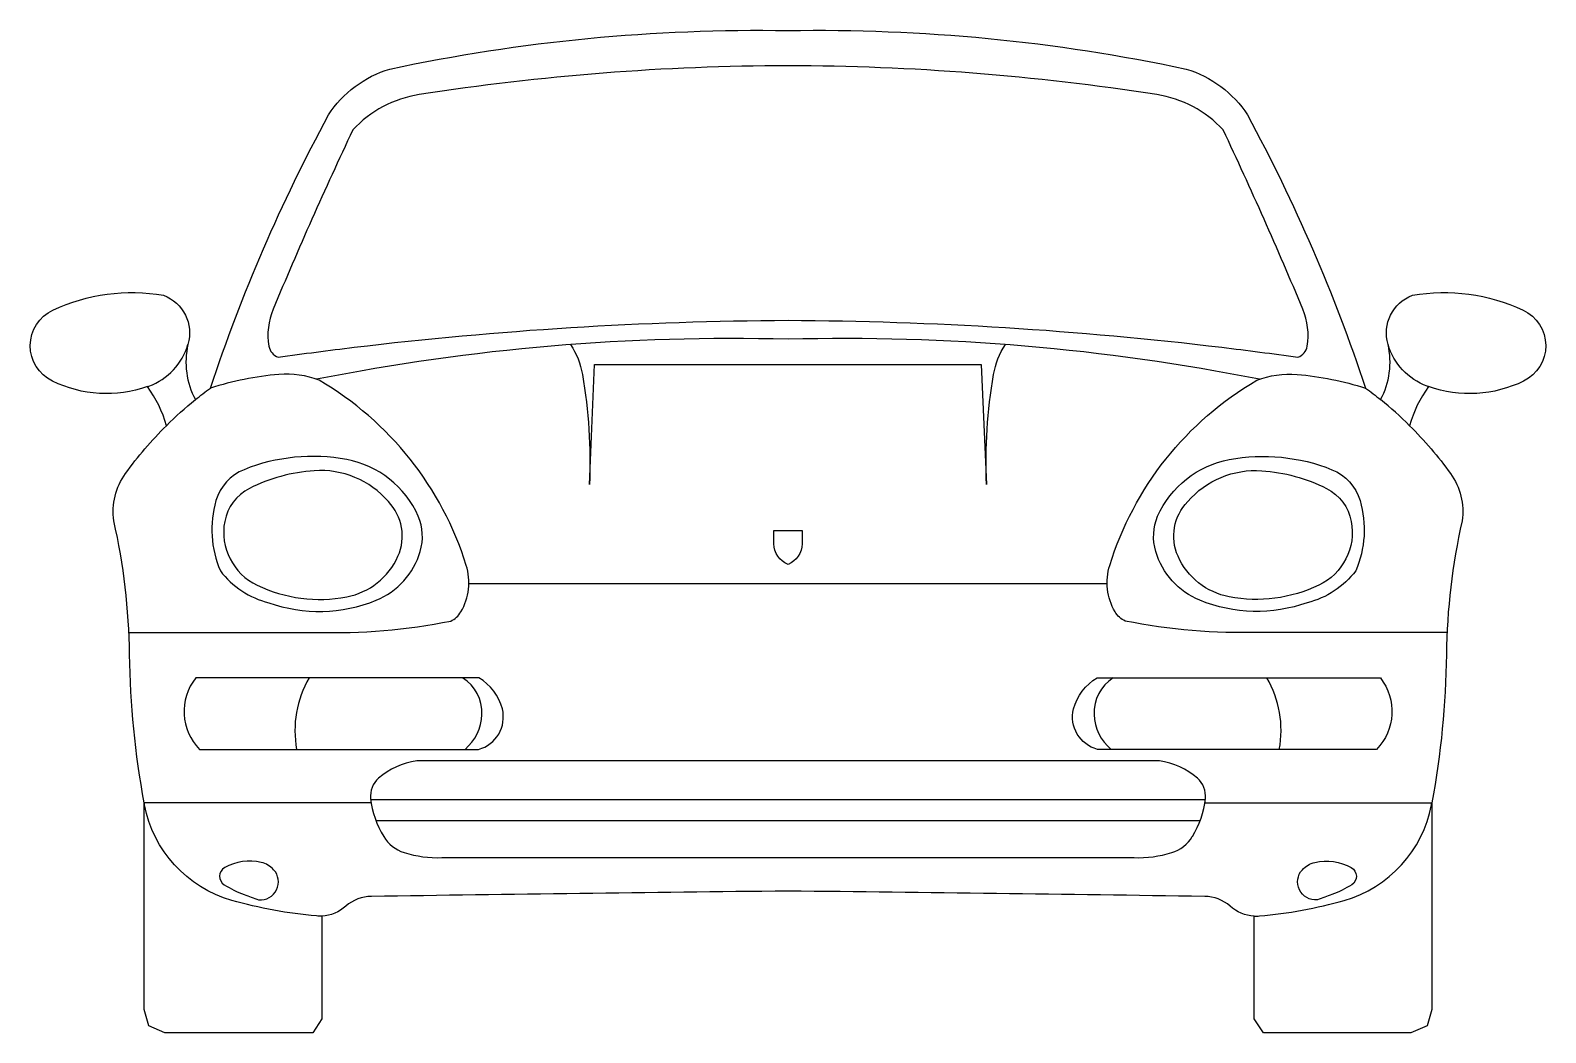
# Model space of a CAD drawing. Header units: millimetres. Extents: x -3265.01 to -3263.09, y 1872.39 to 1873.66.
import ezdxf

# ---------------------------------------------------------------- set-up
doc = ezdxf.new("R2010")
doc.units = ezdxf.units.MM
doc.header["$LTSCALE"] = 10
doc.layers.add('Veículos', color=2, linetype='Continuous')

msp = doc.modelspace()

# ---------------------------------------------------------------- linework, layer by layer
at = {"layer": 'Veículos'}
msp.add_line((-3264.452, 1872.956), (-3263.6429, 1872.956), dxfattribs=at)
for points in [[(-3264.0474, 1872.5659, 0.000557), (-3264.5755, 1872.5591, 0.183716), (-3264.6078, 1872.5467, -0.171744), (-3264.6382, 1872.5341), (-3264.6382, 1872.4038), (-3264.6499, 1872.3862), (-3264.8371, 1872.3862), (-3264.8576, 1872.395), (-3264.8634, 1872.4155), (-3264.8634, 1872.6776, -0.042839), (-3264.882, 1872.8661, 0.052298), (-3264.9019, 1873.0353, -0.194835), (-3264.8872, 1873.0954, -0.040834), (-3264.8353, 1873.1561, 0.092535), (-3264.8594, 1873.2056, -0.20081), (-3264.9798, 1873.2126, -0.630085), (-3264.9791, 1873.3026, -0.153001), (-3264.8389, 1873.3215, -0.391104), (-3264.808, 1873.2591, 0.179826), (-3264.7986, 1873.1891, -0.012315), (-3264.7795, 1873.2038, -0.043421), (-3264.6299, 1873.5501, -0.178274), (-3264.552, 1873.6084, -0.056897), (-3264.0474, 1873.6572, -0.056897), (-3263.5429, 1873.6084, -0.178274), (-3263.465, 1873.5501, -0.043421), (-3263.3154, 1873.2038, -0.012315), (-3263.2963, 1873.1891, 0.179826), (-3263.2869, 1873.2591, -0.391104), (-3263.256, 1873.3215, -0.153001), (-3263.1158, 1873.3026, -0.630085), (-3263.115, 1873.2126, -0.20081), (-3263.2355, 1873.2056, 0.092535), (-3263.2595, 1873.1561, -0.040834), (-3263.2077, 1873.0954, -0.194835), (-3263.193, 1873.0353, 0.052298), (-3263.2129, 1872.8661, -0.042839), (-3263.2314, 1872.6776), (-3263.2314, 1872.4155), (-3263.2373, 1872.395), (-3263.2578, 1872.3862), (-3263.4449, 1872.3862), (-3263.4566, 1872.4038), (-3263.4566, 1872.5341, -0.171744), (-3263.4871, 1872.5467, 0.183716), (-3263.5193, 1872.5591, 0.000557)], [(-3264.0474, 1873.6126, 0.038025), (-3264.5149, 1873.576, 0.16873), (-3264.599, 1873.5313, 0.011179), (-3264.7001, 1873.3037, 0.142163), (-3264.7054, 1873.2569, 0.273169), (-3264.6937, 1873.243, -0.004302), (-3264.5974, 1873.2555, -0.028578), (-3264.0474, 1873.2898, -0.028578), (-3263.4975, 1873.2555, -0.004302), (-3263.4011, 1873.243, 0.273169), (-3263.3894, 1873.2569, 0.142163), (-3263.3948, 1873.3037, 0.011179), (-3263.4959, 1873.5313, 0.16873), (-3263.58, 1873.576, 0.038025)], [(-3264.6068, 1873.1131, 0.143065), (-3264.7369, 1873.1003, 0.229597), (-3264.7725, 1873.061, 0.175365), (-3264.7669, 1872.9721, 0.174928), (-3264.7056, 1872.9316, 0.185477), (-3264.5694, 1872.9347, 0.227747), (-3264.5136, 1872.9966, 0.171948), (-3264.516, 1873.0414, 0.246382)], [(-3263.4881, 1873.1131, -0.143065), (-3263.358, 1873.1003, -0.229597), (-3263.3224, 1873.061, -0.175365), (-3263.3279, 1872.9721, -0.174928), (-3263.3893, 1872.9316, -0.185477), (-3263.5255, 1872.9347, -0.227747), (-3263.5813, 1872.9966, -0.171948), (-3263.5789, 1873.0414, -0.246382)], [(-3264.554, 1873.0598, 0.237019), (-3264.6479, 1873.099, 0.100227), (-3264.7301, 1873.0764, 0.233075), (-3264.7614, 1873.0347, 0.340141), (-3264.7203, 1872.9537, 0.159435), (-3264.6068, 1872.939, 0.246078), (-3264.5418, 1872.9905, 0.305869)], [(-3263.5408, 1873.0598, -0.237019), (-3263.447, 1873.099, -0.100227), (-3263.3648, 1873.0764, -0.233075), (-3263.3335, 1873.0347, -0.340141), (-3263.3746, 1872.9537, -0.159435), (-3263.4881, 1872.939, -0.246078), (-3263.5531, 1872.9905, -0.305869)], [(-3264.0474, 1873.0232), (-3264.0293, 1873.0232), (-3264.0293, 1873.0064, -0.29829), (-3264.0474, 1872.9802, -0.29829), (-3264.0656, 1873.0064), (-3264.0656, 1873.0232)], [(-3264.7982, 1872.8362, 0.377819), (-3264.7932, 1872.7456), (-3264.4398, 1872.7456, 0.411926), (-3264.4095, 1872.7968, 0.203963), (-3264.4394, 1872.8362)], [(-3263.6555, 1872.8362), (-3263.2966, 1872.8362, -0.377819), (-3263.3016, 1872.7456), (-3263.6551, 1872.7456, -0.411926), (-3263.6854, 1872.7968, -0.203963)], [(-3264.7369, 1872.5614, 0.012503), (-3264.7184, 1872.5549, 0.689365), (-3264.6994, 1872.593, 0.149911), (-3264.7151, 1872.6022, 0.188448), (-3264.7614, 1872.5957, 0.567984), (-3264.762, 1872.5739, 0.04969)], [(-3263.358, 1872.5614, -0.012503), (-3263.3765, 1872.5549, -0.689365), (-3263.3955, 1872.593, -0.149911), (-3263.3797, 1872.6022, -0.188448), (-3263.3335, 1872.5957, -0.567984), (-3263.3329, 1872.5739, -0.04969)]]:
    msp.add_lwpolyline(points, format="xyb", close=True, dxfattribs=at)
for points in [[(-3264.8594, 1873.2056, 0.003312), (-3264.8575, 1873.2063, 0.237546), (-3264.808, 1873.2591, 0.237546)], [(-3263.45, 1873.2149, 0.055904), (-3264.0474, 1873.2656, 0.055904), (-3264.6449, 1873.2149, 0.055904)], [(-3264.3231, 1873.2589, -0.104464), (-3264.308, 1873.2209, -0.053048), (-3264.299, 1873.0817), (-3264.2925, 1873.2336), (-3264.0474, 1873.2336), (-3263.8024, 1873.2336), (-3263.7959, 1873.0817, -0.053048), (-3263.7869, 1873.2209, -0.104464), (-3263.7718, 1873.2589)], [(-3263.2355, 1873.2056, -0.003312), (-3263.2374, 1873.2063, -0.237546), (-3263.2869, 1873.2591, -0.237546)], [(-3264.8828, 1872.8939), (-3264.6454, 1872.8939, 0.056507), (-3264.4749, 1872.9083, 0.154981), (-3264.462, 1872.92, 0.209996), (-3264.4553, 1872.9789, 0.187846), (-3264.6418, 1873.2137, 0.115584), (-3264.6927, 1873.2211, 0.05473), (-3264.7795, 1873.2038, 0.05473)], [(-3263.212, 1872.8939), (-3263.4494, 1872.8939, -0.056507), (-3263.62, 1872.9083, -0.154981), (-3263.6329, 1872.92, -0.209996), (-3263.6396, 1872.9789, -0.187846), (-3263.4531, 1873.2137, -0.115584), (-3263.4022, 1873.2211, -0.05473), (-3263.3154, 1873.2038, -0.05473)], [(-3264.8353, 1873.1561, -0.025259), (-3264.7986, 1873.1891, -0.043421)], [(-3263.2595, 1873.1561, 0.025259), (-3263.2963, 1873.1891, 0.043421)], [(-3264.6543, 1872.8362, 0.179988), (-3264.6702, 1872.7456, 0.179988)], [(-3264.4568, 1872.7456, 0.207734), (-3264.4354, 1872.7898, 0.269599), (-3264.4598, 1872.8362, 0.269599)], [(-3263.6351, 1872.8362, 0.269599), (-3263.6595, 1872.7898, 0.207734), (-3263.638, 1872.7456)], [(-3263.4247, 1872.7456, 0.179988), (-3263.4405, 1872.8362, 0.179988)], [(-3263.5349, 1872.635, 0.112106), (-3263.5184, 1872.6832, 0.244044), (-3263.5285, 1872.7091, 0.14801), (-3263.5767, 1872.731), (-3264.5181, 1872.731, 0.14801), (-3264.5664, 1872.7091, 0.244044), (-3264.5765, 1872.6832, 0.112106), (-3264.5599, 1872.635, 0.179676), (-3264.534, 1872.6147, 0.086464), (-3264.4861, 1872.6083), (-3263.6088, 1872.6083, 0.086464), (-3263.5609, 1872.6147)], [(-3264.6382, 1872.5341, -0.034609), (-3264.645, 1872.5343, -0.047661), (-3264.7525, 1872.5541, -0.284063), (-3264.863, 1872.6752, -0.00054), (-3264.8634, 1872.6776, 0.052298)], [(-3263.4567, 1872.5341, 0.034609), (-3263.4499, 1872.5343, 0.047661), (-3263.3424, 1872.5541, 0.284063), (-3263.2319, 1872.6752, 0.00054), (-3263.2314, 1872.6776, -0.052298)]]:
    msp.add_lwpolyline(points, format="xyb", dxfattribs=at)
for points in [[(-3264.5757, 1872.6776), (-3264.8634, 1872.6776)], [(-3263.5186, 1872.6814), (-3264.5763, 1872.6814)], [(-3263.5191, 1872.6776), (-3263.2314, 1872.6776)], [(-3263.5251, 1872.6551), (-3264.5698, 1872.6551)]]:
    msp.add_lwpolyline(points, dxfattribs=at)
msp.add_arc((-3263.5752, 1872.6598), 0.0473, 287.5384, 328.2824, dxfattribs=at)

doc.saveas('drawing.dxf')
